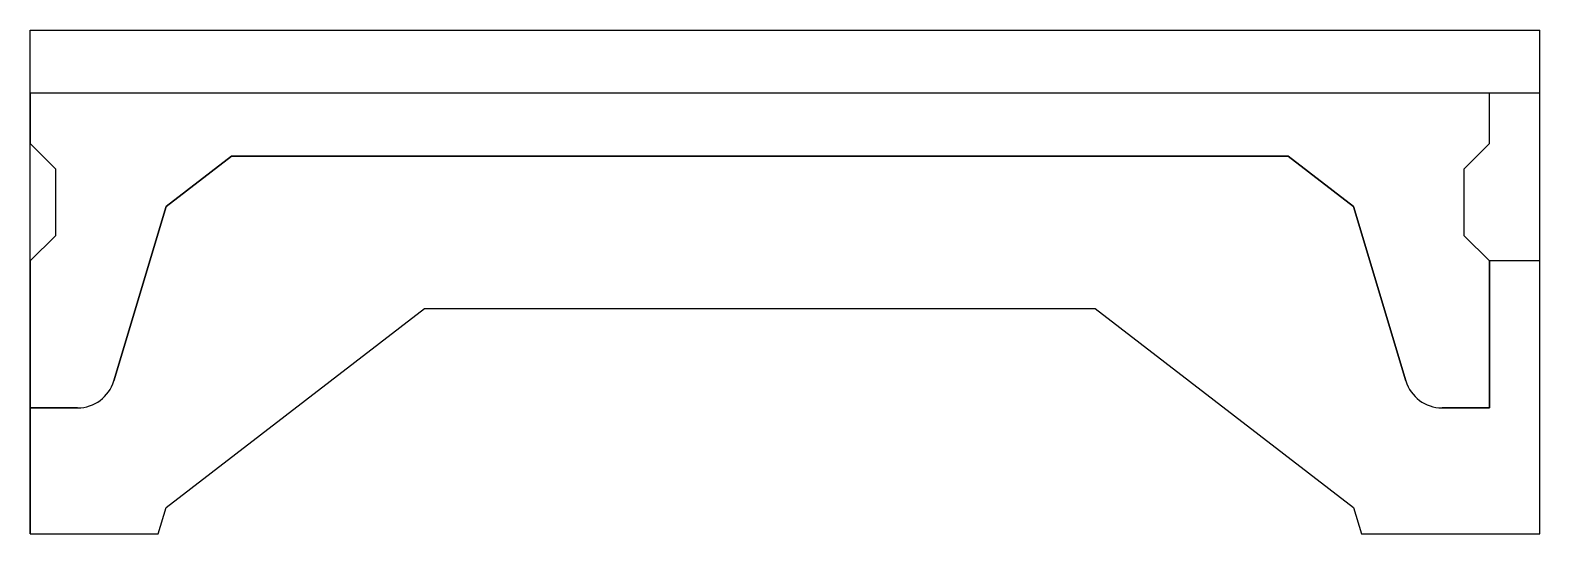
# Model space of a CAD drawing. Extents: x 0 to 1200, y -400 to 0.
import ezdxf

# ---------------------------------------------------------------- set-up
doc = ezdxf.new("R2010")
doc.units = 0
doc.layers.get('0').update_dxf_attribs({"linetype": 'CONTINUOUS'})

msp = doc.modelspace()

# ---------------------------------------------------------------- linework, layer by layer
at = {"linetype": 'CONTINUOUS'}
for p, q in [((0, -400), (0, 0)), ((0, 0), (1200, 0)), ((1200, -400), (1200, 0)), ((1200, -50), (0, -50)), ((1160, -50), (0, -50)), ((0, -50), (0, -90)), ((1160, -90), (1160, -50)), ((0, -90), (20, -110)), ((1140, -110), (1160, -90)), ((160, -100), (108, -140)), ((108, -140), (160, -100)), ((1000, -100), (160, -100)), ((160, -100), (1000, -100)), ((1052, -140), (1000, -100)), ((1000, -100), (1052, -140)), ((20, -110), (20, -163.3)), ((1140, -163.3), (1140, -110)), ((108, -140), (66.4, -278.6)), ((66.4, -278.6), (108, -140)), ((1093.6, -278.6), (1052, -140)), ((1052, -140), (1093.6, -278.6)), ((20, -163.3), (0, -183.3)), ((1160, -183.3), (1140, -163.3)), ((0, -183.3), (0, -300)), ((1200, -183.3), (1160, -183.3)), ((1160, -183.3), (1160, -300)), ((1160, -300), (1160, -183.3)), ((1200, -400), (1200, -183.3)), ((108, -379), (313.4, -221)), ((313.4, -221), (846.6, -221)), ((846.6, -221), (1052, -379)), ((37.7, -300), (0, -300)), ((0, -300), (0, -400)), ((0, -300), (37.7, -300)), ((1160, -300), (1122.3, -300)), ((1122.3, -300), (1160, -300)), ((101.7, -400), (108, -379)), ((1052, -379), (1058.3, -400)), ((0, -400), (101.7, -400)), ((1058.3, -400), (1200, -400))]:
    msp.add_line(p, q, dxfattribs=at)
for centre, start, end in [((37.7, -270), 270.0094, 343.3016), ((37.7, -270), 270.0094, 343.3016), ((1122.3, -270), 196.6984, 269.9906), ((1122.3, -270), 196.6984, 269.9906)]:
    msp.add_arc(centre, 30, start, end, dxfattribs=at)

doc.saveas('drawing.dxf')
